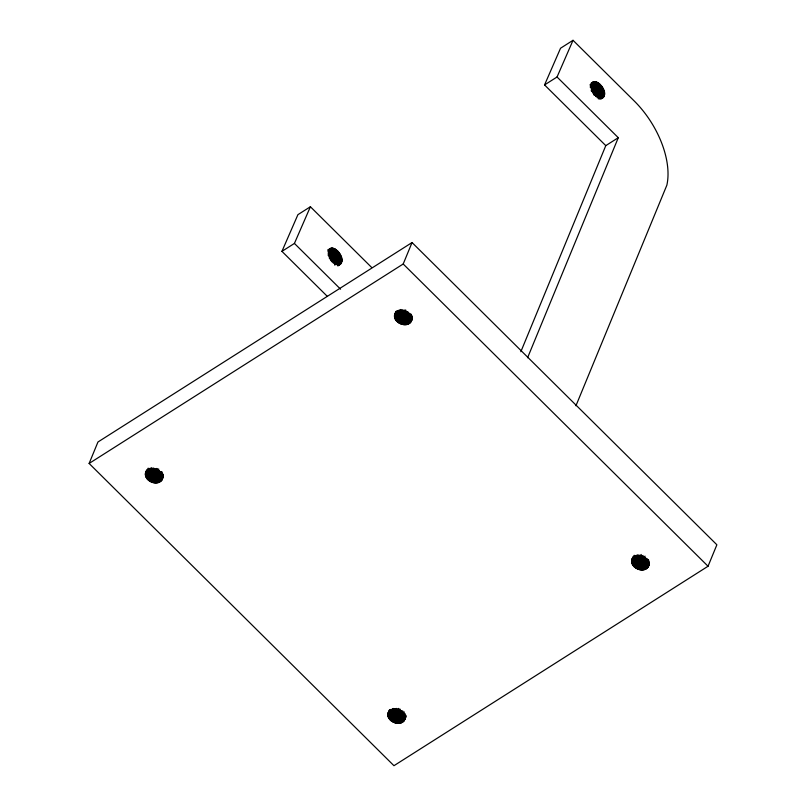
<?xml version="1.0" encoding="UTF-8"?>
<svg xmlns="http://www.w3.org/2000/svg" width="806" height="806" viewBox="0 0 806 806"><rect width="100%" height="100%" fill="white"/><g stroke="black" fill="none" stroke-linecap="round" stroke-linejoin="round"><path stroke-width="1.21" d="M341.915 261.275C343.537 254.837 332.022 242.243 328.495 251.623C326.863 258.061 338.379 270.665 341.915 261.275L336.707 264.58M604.53 94.836C606.162 88.398 594.647 75.804 591.11 85.184C589.488 91.622 601.004 104.226 604.53 94.836L598.294 98.806M145.695 472.518C149.745 463.833 165.945 470.805 162.087 479.711C156.717 487.912 140.818 479.127 146.632 470.261M394.507 315.892C396.23 305.917 413.297 310.804 411.775 319.982C408.209 330.833 388.25 320.979 396.371 311.378M387.857 714.519C389.59 704.555 406.647 709.431 405.126 718.609C401.559 729.46 381.601 719.607 389.721 710.005M631.944 559.535C635.994 550.851 652.195 557.833 648.336 566.729C642.966 574.94 627.068 566.155 632.881 557.278M89.123 463.46L97.959 442L412.047 242.546L716.877 544.785L708.041 566.245L393.953 765.7L89.123 463.46L403.202 263.995L412.047 242.546M145.473 473.293L146.873 469.908M145.372 474.099L146.773 470.714M145.392 474.925L148.183 468.145M145.523 475.752L148.314 468.971M145.775 476.578L149.029 468.669M146.128 477.394L149.856 468.357M146.591 478.19L150.782 468.034M147.166 478.966L151.81 467.671M147.83 479.701L152.485 468.407M148.586 480.376L153.704 467.964M149.412 480.991L154.53 468.568M150.299 481.525L155.417 469.102M151.216 481.978L156.807 468.427M152.183 482.351L157.764 468.8M153.17 482.633L158.752 469.082M154.178 482.824L159.296 470.412M155.185 482.925L159.84 471.631M156.193 482.925L160.847 471.641M157.17 482.824L161.825 471.54M158.097 482.633L162.288 472.467M158.963 482.341L162.218 474.442M159.749 481.968L163.014 474.069M160.475 481.514L163.265 474.744M161.099 480.981L163.427 475.339M161.643 480.376L163.044 476.991M162.087 479.711L163.356 476.709M394.608 315.086L396.099 311.307M394.527 316.708L396.854 311.066M394.658 317.534L397.449 310.763M394.9 318.36L398.164 310.461M395.262 319.186L398.98 310.149M395.726 319.982L399.907 309.816M396.29 320.748L400.945 309.464M396.965 321.483L401.62 310.199M397.721 322.168L402.839 309.746M398.547 322.783L403.665 310.36M399.423 323.317L405.005 309.766M400.35 323.77L405.932 310.219M401.317 324.143L406.436 311.721M402.305 324.425L407.423 312.003M403.302 324.617L408.42 312.194M404.32 324.717L408.974 313.423M405.327 324.717L409.982 313.423M406.305 324.617L410.496 314.451M407.232 324.425L411.413 314.259M408.088 324.133L411.352 316.234M408.884 323.76L412.138 315.861M409.599 323.307L412.39 316.536M410.234 322.773L412.098 318.259M410.778 322.168L412.168 318.783M411.554 320.758L412.481 318.501M520.857 351.708L605.79 145.634L618.283 137.705L557.047 76.993L573.026 40.3L634.272 101.022A71.281 40.512 57.6 0 1 666.854 185.199L575.937 405.771M527.587 357.743L618.283 137.705M387.958 713.713L389.449 709.945M387.877 715.345L390.205 709.693M388.008 716.171L390.799 709.401M388.25 716.997L391.051 710.227M388.613 717.814L392.331 708.786M389.076 718.609L393.257 708.454M389.641 719.385L393.832 709.22M390.316 720.121L394.97 708.827M391.071 720.806L396.189 708.383M391.897 721.41L397.015 708.988M392.774 721.944L398.365 708.393M393.701 722.398L399.282 708.847M394.668 722.77L400.25 709.22M395.655 723.053L400.773 710.64M396.663 723.244L401.781 710.832M397.67 723.345L402.788 710.932M398.678 723.345L403.332 712.061M399.655 723.244L404.31 711.96M400.582 723.053L404.3 714.025M401.438 722.77L405.166 713.733M402.234 722.398L405.025 715.617M402.95 721.934L405.74 715.164M403.584 721.41L405.912 715.758M404.128 720.796L405.992 716.282M404.904 719.395L405.841 717.139M631.723 560.321L633.123 556.936M631.622 561.127L633.486 556.614M633.264 557.53L634.201 555.274M631.642 561.943L633.969 556.301M631.773 562.769L634.564 555.999M632.025 563.596L635.279 555.697M632.378 564.422L636.105 555.384M632.841 565.218L637.032 555.052M633.415 565.983L638.06 554.699M634.08 566.719L638.735 555.435M634.836 567.404L639.954 554.981M635.662 568.018L641.244 554.468M636.549 568.542L641.667 556.13M637.465 569.006L643.057 555.455M638.433 569.368L643.551 556.956M639.42 569.661L645.002 556.11M640.427 569.852L645.546 557.43M641.435 569.953L646.09 558.659M642.442 569.953L647.097 558.659M643.42 569.852L647.611 559.686M644.347 569.651L648.538 559.495M645.213 569.368L648.467 561.47M645.999 568.996L649.263 561.097M646.724 568.542L649.052 562.9M647.349 568.008L649.213 563.495M647.893 567.404L649.293 564.019M648.336 566.729L649.263 564.472M327.196 296.235L281.939 251.351L297.918 214.668L310.401 206.739L371.647 267.461M281.939 251.351L294.422 243.432L310.401 206.739M605.79 145.634L544.554 84.922L560.543 48.229L573.026 40.3M544.554 84.922L557.047 76.993M327.941 249.951L330.561 248.329M328.032 250.112L331.155 248.137M591.1 83.209L593.186 81.89M328.677 250.031L331.8 248.047M591.695 83.018L593.78 81.698M328.334 250.726L332.495 248.077M591.302 83.592L594.425 81.608M589.921 84.942L595.12 81.638M328.042 251.522L333.241 248.218M590.657 85.083L595.866 81.779M328.808 251.784L334.016 248.48M590.395 86.01L596.642 82.041M328.566 252.812L334.802 248.853M590.143 87.038L597.427 82.413M328.314 253.94L335.598 249.316M590.939 87.511L598.213 82.887M328.052 255.17L336.374 249.88M591.715 88.066L598.989 83.441M328.808 255.814L337.13 250.525M591.433 89.375L599.755 84.096M329.533 256.54L337.855 251.25M591.12 90.766L600.48 84.811M329.191 257.991L338.55 252.046M591.816 91.552L601.175 85.607M329.845 258.847L339.205 252.903M592.47 92.408L601.83 86.464M330.45 259.764L339.81 253.819M593.075 93.325L602.435 87.38M331.004 260.721L340.364 254.777M593.619 94.282L602.989 88.338M331.478 261.708L340.837 255.764M594.103 95.269L603.462 89.325M332.908 262.021L341.23 256.741M595.533 95.592L603.855 90.302M333.221 262.998L341.543 257.708M595.846 96.559L604.168 91.269M334.49 263.28L341.764 258.655M597.105 96.841L604.389 92.216M334.621 264.197L341.905 259.572M597.246 97.758L604.53 93.133M334.671 265.073L341.956 260.449M598.334 97.979L604.581 94.01M337.613 264.69L341.774 262.051M599.201 98.916L604.399 95.612M337.392 265.386L341.553 262.746M338.117 265.345L341.24 263.361M600.017 98.947L604.178 96.307M340.837 263.874L337.724 265.849L340.374 264.277M600.742 98.906L603.855 96.922M601.387 98.755L603.462 97.435M403.202 263.995L708.041 566.245M294.422 243.432L340.565 289.183"/></g></svg>
